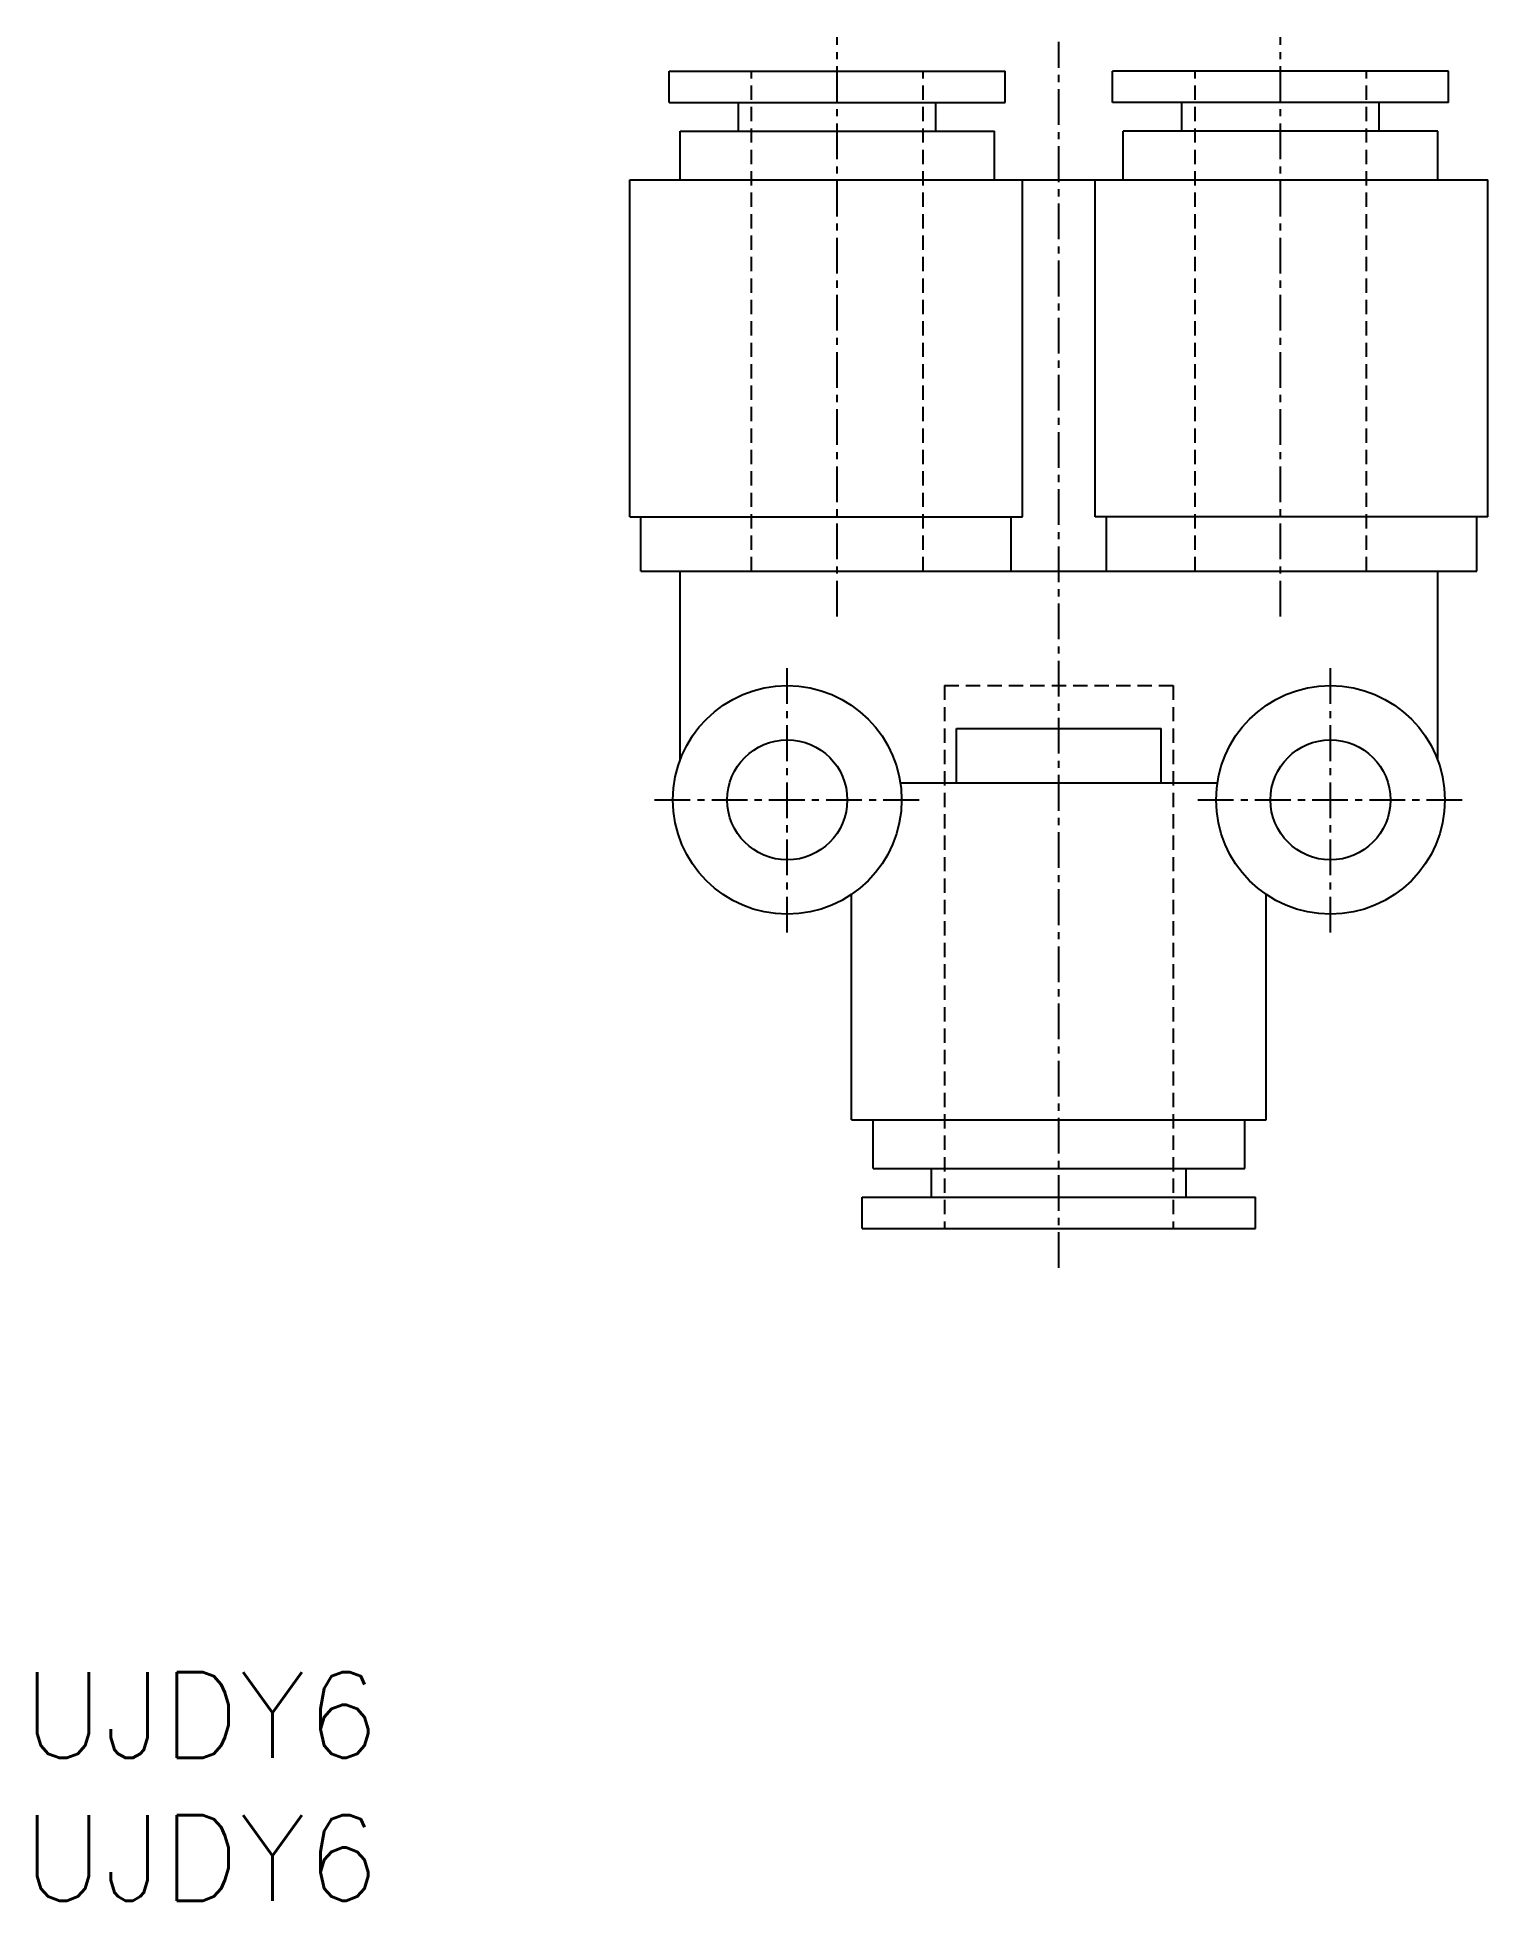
# Model space of a CAD drawing. Extents: x 0.5 to 51.2, y 0 to 65.2.
import ezdxf

# ---------------------------------------------------------------- set-up
doc = ezdxf.new("R2010")
doc.units = 0
doc.linetypes.add('CENTER', pattern=[2, 1.25, -0.25, 0.25, -0.25])
doc.linetypes.add('DASHED', pattern=[0.75, 0.5, -0.25])
doc.layers.get('0').update_dxf_attribs({"linetype": 'CONTINUOUS'})
doc.layers.add('CENTER', color=1, linetype='CENTER')
doc.styles.get("Standard").update_dxf_attribs({"font": 'txt.shx'})

# ---------------------------------------------------------------- blocks, each defined once
blk = doc.blocks.new('*U7')
at = {"color": 7, "linetype": 'CONTINUOUS'}
blk.add_text('UJDY6', height=3, dxfattribs=at).set_placement((0, 5))
blk = doc.blocks.new('*U8')
at = {"color": 7, "linetype": 'CONTINUOUS'}
blk.add_text('UJDY6', height=3, dxfattribs=at).set_placement((0, 0))

msp = doc.modelspace()

# ---------------------------------------------------------------- linework, layer by layer
at = {"color": 7, "linetype": 'CONTINUOUS'}
for p, q in [((22.62, 62.924), (22.62, 64.024)), ((22.62, 64.024), (34.37, 64.024)), ((34.37, 62.924), (34.37, 64.024)), ((38.12, 62.924), (38.12, 64.024)), ((49.87, 64.024), (38.12, 64.024)), ((49.87, 62.924), (49.87, 64.024)), ((22.62, 62.924), (34.37, 62.924)), ((25.045, 61.924), (25.045, 62.924)), ((31.945, 61.924), (31.945, 62.924)), ((49.87, 62.924), (38.12, 62.924)), ((40.545, 61.924), (40.545, 62.924)), ((47.445, 61.924), (47.445, 62.924)), ((22.995, 60.224), (22.995, 61.924)), ((22.995, 61.924), (33.995, 61.924)), ((33.995, 60.224), (33.995, 61.924)), ((38.495, 60.224), (38.495, 61.924)), ((49.495, 61.924), (38.495, 61.924)), ((49.495, 60.224), (49.495, 61.924)), ((21.245, 60.224), (51.245, 60.224)), ((21.245, 48.424), (21.245, 60.224)), ((34.975, 48.424), (34.975, 60.224)), ((37.514, 48.424), (37.514, 60.224)), ((51.245, 48.424), (51.245, 60.224)), ((21.245, 48.424), (34.975, 48.424)), ((21.62, 46.524), (21.62, 48.424)), ((34.581, 46.524), (34.581, 48.424)), ((51.245, 48.424), (37.514, 48.424)), ((37.908, 46.524), (37.908, 48.424)), ((50.87, 46.524), (50.87, 48.424)), ((21.62, 46.524), (50.87, 46.524)), ((22.995, 39.916), (22.995, 46.524)), ((49.495, 39.916), (49.495, 46.524)), ((32.661, 39.124), (32.661, 41.024)), ((32.661, 41.024), (39.828, 41.024)), ((39.828, 39.124), (39.828, 41.024)), ((30.699, 39.124), (41.79, 39.124)), ((28.995, 27.324), (28.995, 35.217)), ((43.495, 27.324), (43.495, 35.217)), ((28.995, 27.324), (43.495, 27.324)), ((29.745, 25.624), (29.745, 27.324)), ((42.745, 25.624), (42.745, 27.324)), ((29.745, 25.624), (42.745, 25.624)), ((31.795, 24.624), (31.795, 25.624)), ((40.695, 24.624), (40.695, 25.624)), ((29.37, 23.524), (29.37, 24.624)), ((29.37, 24.624), (43.12, 24.624)), ((43.12, 23.524), (43.12, 24.624)), ((29.37, 23.524), (43.12, 23.524))]:
    msp.add_line(p, q, dxfattribs=at)
at = {"color": 3, "linetype": 'DASHED'}
for p, q in [((25.495, 46.524), (25.495, 64.024)), ((31.495, 46.524), (31.495, 64.024)), ((41.007, 46.524), (41.007, 64.024)), ((47.007, 46.524), (47.007, 64.024)), ((25.495, 46.524), (31.495, 46.524)), ((41.007, 46.524), (47.007, 46.524)), ((32.245, 42.524), (40.245, 42.524)), ((32.245, 42.524), (32.245, 23.524)), ((40.245, 42.524), (40.245, 23.524))]:
    msp.add_line(p, q, dxfattribs=at)
at = {"color": 7, "linetype": 'CONTINUOUS'}
for centre, radius in [((26.745, 38.524), 4), ((45.745, 38.524), 4), ((26.745, 38.524), 2.1), ((45.745, 38.524), 2.1)]:
    msp.add_circle(centre, radius, dxfattribs=at)
at = {"layer": 'CENTER', "color": 1, "linetype": 'CENTER'}
for p, q in [((28.495, 44.945), (28.495, 65.212)), ((43.995, 44.945), (43.995, 65.212)), ((36.245, 22.145), (36.245, 65.053)), ((26.745, 33.884), (26.745, 43.164)), ((45.745, 33.884), (45.745, 43.164)), ((22.105, 38.524), (31.385, 38.524)), ((41.105, 38.524), (50.385, 38.524))]:
    msp.add_line(p, q, dxfattribs=at)

# ---------------------------------------------------------------- block references
at = {"color": 7, "linetype": 'CONTINUOUS'}
for name in ['*U7', '*U8']:
    msp.add_blockref(name, (0, 0), dxfattribs=at)

doc.saveas('drawing.dxf')
